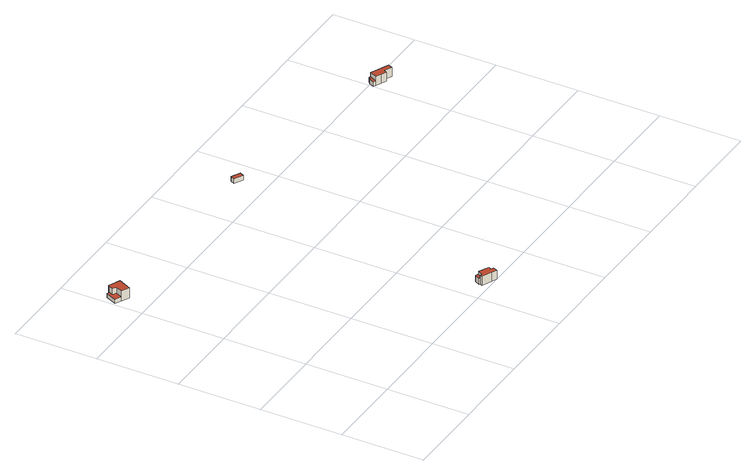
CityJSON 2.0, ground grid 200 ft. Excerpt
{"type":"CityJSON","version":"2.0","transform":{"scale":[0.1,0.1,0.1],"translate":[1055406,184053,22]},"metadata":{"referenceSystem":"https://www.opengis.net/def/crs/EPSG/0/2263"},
"CityObjects":{
"building1":{"type":"Building","attributes":{"name":"Bldg_3210006881","BIN":"4282748"},"geometry":[{"type":"MultiSurface","lod":"2","boundaries":[[[0,1,2,3,4,5,6,7]],[[8,9,10,11,12,13,14,15]],[[16,17,18,19,20,21]],[[18,5,4,19]],[[19,4,3,20]],[[20,3,2,21]],[[6,5,15,14]],[[7,6,14,13]],[[0,7,13,12]],[[1,0,12,11]],[[2,1,11,10]],[[16,21,10,9]],[[17,16,9,8]],[[18,17,8,15]]],"semantics":{"surfaces":[{"type":"RoofSurface","BIN":"4282748"},{"type":"GroundSurface"},{"type":"WallSurface"}],"values":[0,1,0,2,2,2,2,2,2,2,2,2,2,2]}}]},
"building2":{"type":"Building","attributes":{"name":"Bldg_3210009780","BIN":"4283056"},"geometry":[{"type":"MultiSurface","lod":"2","boundaries":[[[22,23,24,25,26]],[[27,28,29,30,31,32,33,34,35,36]],[[37,38,39,40,41,42,43,44,45,46,47]],[[24,30,29,25]],[[25,29,28,26]],[[22,26,47,46]],[[23,22,46,45]],[[24,23,45,44]],[[31,30,44,43]],[[32,31,43,42]],[[33,32,42,41]],[[34,33,41,40]],[[35,34,40,39]],[[36,35,39,38]],[[27,36,38,37]],[[28,27,37,47]]],"semantics":{"surfaces":[{"type":"RoofSurface","BIN":"4283056"},{"type":"GroundSurface"},{"type":"WallSurface"}],"values":[0,0,1,2,2,2,2,2,2,2,2,2,2,2,2,2]}}]},
"building3":{"type":"Building","attributes":{"name":"Bldg_3511005098","BIN":"4514218"},"geometry":[{"type":"MultiSurface","lod":"2","boundaries":[[[48,49,50,51]],[[52,53,54,55]],[[52,55,51,50]],[[53,52,50,49]],[[54,53,49,48]],[[55,54,48,51]]],"semantics":{"surfaces":[{"type":"GroundSurface"},{"type":"RoofSurface","BIN":"4514218"},{"type":"WallSurface"}],"values":[0,1,2,2,2,2]}}]},
"building4":{"type":"Building","attributes":{"name":"Bldg_3210002245","BIN":"4282896"},"geometry":[{"type":"MultiSurface","lod":"2","boundaries":[[[56,57,58,59,60,61]],[[62,63,64,65,66,67,68,69]],[[70,71,72,73,74,75,76,77,78,79,80,81]],[[60,64,63,61]],[[65,64,81,80]],[[66,65,80,79]],[[67,66,79,78]],[[68,67,78,77]],[[69,68,77,76]],[[62,69,76,75]],[[63,62,75,74]],[[56,61,74,73]],[[57,56,73,72]],[[58,57,72,71]],[[59,58,71,70]],[[60,59,70,81]]],"semantics":{"surfaces":[{"type":"RoofSurface","BIN":"4282896"},{"type":"GroundSurface"},{"type":"WallSurface"}],"values":[0,0,1,2,2,2,2,2,2,2,2,2,2,2,2,2]}}]}
},
"vertices":[
[212,6953,296],[201,6929,296],[191,6908,296],[146,6808,296],[233,6767,296],[155,6599,296],[349,6509,296],[494,6823,296],[6,6668,38],[130,6936,38],[191,6908,38],[201,6929,38],[212,6953,38],[494,6823,38],[349,6509,38],[155,6599,38],[130,6936,146],[6,6668,146],[155,6599,146],[233,6767,146],[146,6808,146],[191,6908,146],
[4541,367,161],[4483,242,161],[4503,233,161],[4555,209,161],[4612,334,161],[4762,266,229],[4612,334,229],[4555,209,229],[4503,233,229],[4475,172,229],[4713,63,229],[4844,3,229],[4897,118,229],[4833,147,229],[4865,218,229],[4762,266,3],[4865,218,3],[4833,147,3],[4897,118,3],[4844,3,3],[4713,63,3],[4475,172,3],[4503,233,3],[4483,242,3],[4541,367,3],[4612,334,3],
[5522,6594,12],[5308,6700,12],[5360,6806,12],[5574,6699,12],[5360,6806,127],[5308,6700,127],[5522,6594,127],[5574,6699,127],
[10081,6053,162],[10055,5997,162],[10034,6007,162],[9976,5882,162],[10036,5854,162],[10121,6035,162],[10216,5990,269],[10121,6035,269],[10036,5854,269],[10158,5797,269],[10292,5734,269],[10326,5807,269],[10505,5723,269],[10556,5830,269],[9976,5882,42],[10034,6007,42],[10055,5997,42],[10081,6053,42],[10121,6035,42],[10216,5990,42],[10556,5830,42],[10505,5723,42],[10326,5807,42],[10292,5734,42],[10158,5797,42],[10036,5854,42]
]}
